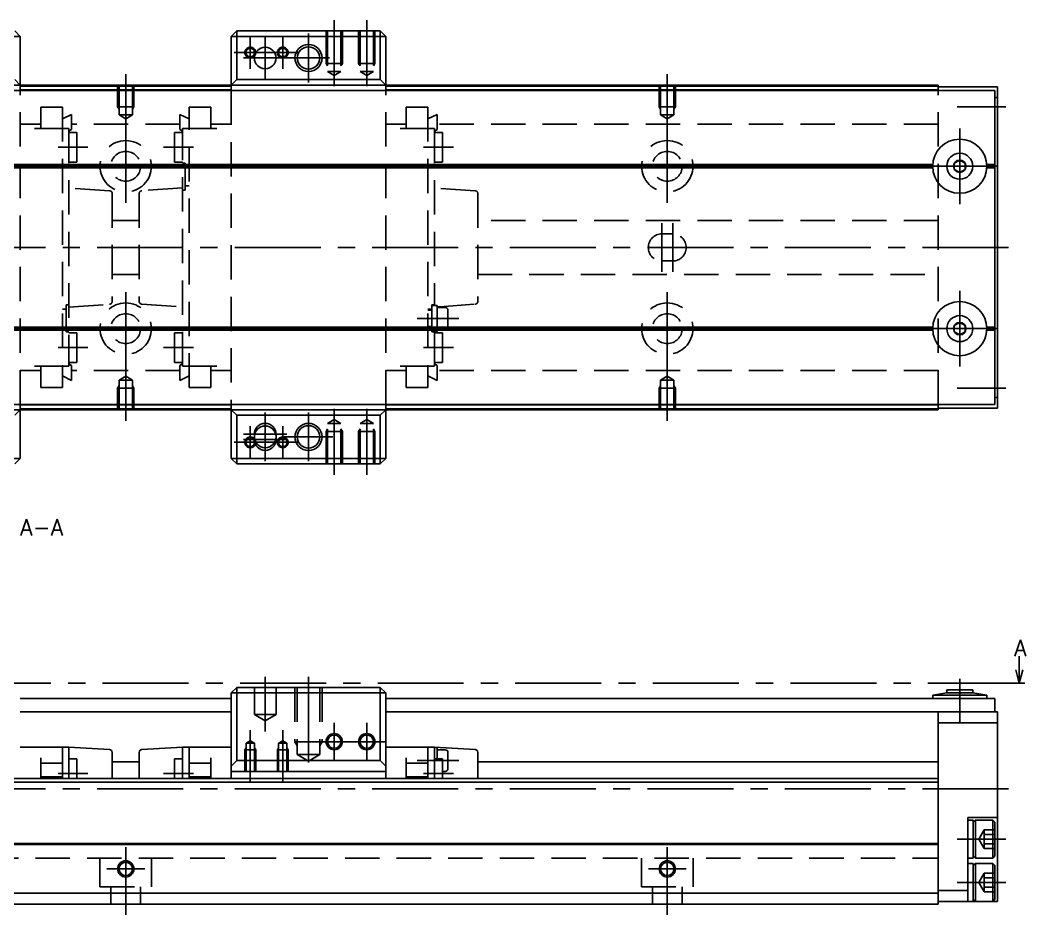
# Model space of a CAD drawing. Extents: x -2 to 551, y -8 to 279.
# Drawn here: x 365.3 to 551, y 8 to 173.3 of the extents above; entities that cross this region are included whole.
import ezdxf

# ---------------------------------------------------------------- set-up
doc = ezdxf.new("R2010")
doc.units = 0
doc.header["$LTSCALE"] = 0.5
doc.linetypes.add('CENTER', pattern=[50.8, 31.75, -6.35, 6.35, -6.35])
doc.linetypes.add('DASHED', pattern=[19.05, 12.7, -6.35])
for name, color, linetype in [('MSM_CENTER', 1, 'CENTER'), ('MSM_CONTINUOUS', 7, 'CONTINUOUS'), ('MSM_DASHED', 4, 'DASHED'), ('MSM_NARROW', 5, 'CONTINUOUS'), ('MSM_PART_NUMBER', 7, 'CONTINUOUS')]:
    doc.layers.add(name, color=color, linetype=linetype)
doc.styles.get("Standard").update_dxf_attribs({"font": 'txt.shx', "height": 3, "bigfont": 'bigfont.shx'})

msp = doc.modelspace()

# ---------------------------------------------------------------- linework, layer by layer
at = {"layer": 'MSM_CENTER'}
for p, q in [((423.26, 173.3), (423.26, 161.09)), ((429.26, 173.3), (429.26, 161.09)), ((407.76, 164.3), (407.76, 170.3)), ((410.51, 170.3), (410.51, 162.3)), ((413.76, 164.3), (413.76, 170.3)), ((418.51, 161.8), (418.51, 170.8)), ((404.76, 167.3), (416.76, 167.3)), ((406.51, 166.3), (423.01, 166.3)), ((384.76, 153.09), (384.76, 163.3)), ((484.76, 153.09), (484.76, 163.3)), ((547.26, 157.3), (538.26, 157.3)), ((384.76, 139.55), (384.76, 153.05)), ((484.76, 139.55), (484.76, 153.05)), ((538.76, 139.3), (538.76, 153.3)), ((372.26, 149.8), (377.76, 149.8)), ((391.76, 149.8), (397.26, 149.8)), ((439.76, 149.8), (445.26, 149.8)), ((378.01, 146.3), (391.51, 146.3)), ((478.01, 146.3), (491.51, 146.3)), ((531.76, 146.3), (545.76, 146.3)), ((483.76, 135.8), (483.76, 126.8)), ((485.76, 135.8), (485.76, 126.8)), ((547.76, 131.3), (196.26, 131.3)), ((384.76, 109.55), (384.76, 123.05)), ((484.76, 109.55), (484.76, 123.05)), ((538.76, 123.3), (538.76, 109.3)), ((446.26, 118.2), (438.56, 118.2)), ((378.01, 116.3), (391.51, 116.3)), ((478.01, 116.3), (491.51, 116.3)), ((531.76, 116.3), (545.76, 116.3)), ((377.76, 112.8), (372.26, 112.8)), ((391.76, 112.8), (397.26, 112.8)), ((439.76, 112.8), (445.26, 112.8)), ((384.76, 109.51), (384.76, 99.3)), ((484.76, 109.51), (484.76, 99.3)), ((547.26, 105.3), (538.26, 105.3)), ((410.51, 100.8), (410.51, 91.8)), ((418.51, 91.8), (418.51, 100.8)), ((423.26, 89.3), (423.26, 101.51)), ((429.26, 89.3), (429.26, 101.51)), ((406.51, 96.8), (414.51, 96.8)), ((407.76, 92.3), (407.76, 98.3)), ((413.76, 92.3), (413.76, 98.3)), ((404.76, 95.3), (416.76, 95.3)), ((406.51, 95.8), (414.51, 95.8)), ((414.01, 96.3), (423.01, 96.3)), ((410.51, 41.85), (410.51, 52)), ((418.51, 52), (418.51, 34.41)), ((548.76, 50.8), (189.76, 50.8)), ((538.76, 43.5), (538.76, 51.6)), ((423.26, 43.5), (423.26, 36.5)), ((429.26, 43.5), (429.26, 36.5)), ((407.76, 32.5), (407.76, 42.15)), ((413.76, 32.5), (413.76, 42.15)), ((419.76, 40), (432.76, 40)), ((446.26, 36.5), (438.56, 36.5)), ((377.76, 34.1), (372.26, 34.1)), ((391.76, 34.1), (397.26, 34.1)), ((445.26, 34.1), (439.76, 34.1)), ((547.76, 31.3), (196.26, 31.3)), ((384.76, 20.5), (384.76, 8)), ((484.76, 20.5), (484.76, 8)), ((547.26, 22), (538.26, 22)), ((381.26, 16.5), (388.26, 16.5)), ((481.26, 16.5), (488.26, 16.5)), ((547.26, 14), (538.26, 14))]:
    msp.add_line(p, q, dxfattribs=at)
at = {"layer": 'MSM_CONTINUOUS'}
for p, q in [((365.26, 170.3), (364.26, 171.3)), ((405.26, 171.3), (404.26, 170.3)), ((405.26, 171.3), (431.76, 171.3)), ((405.26, 171.3), (405.26, 162.3)), ((432.76, 170.3), (431.76, 171.3)), ((431.76, 162.3), (431.76, 171.3)), ((365.26, 170.3), (336.76, 170.3)), ((365.26, 160.3), (365.26, 170.3)), ((432.76, 170.3), (404.26, 170.3)), ((404.26, 170.3), (404.26, 160.3)), ((432.76, 160.3), (432.76, 170.3)), ((365.26, 161.3), (364.26, 162.3)), ((405.26, 162.3), (404.26, 161.3)), ((405.26, 162.3), (431.76, 162.3)), ((432.76, 161.3), (431.76, 162.3)), ((545.26, 160.3), (223.26, 160.3)), ((534.76, 161.3), (234.76, 161.3)), ((404.26, 161.1), (365.26, 161.1)), ((404.26, 160.4), (365.26, 160.4)), ((534.76, 161.1), (432.76, 161.1)), ((534.76, 160.4), (432.76, 160.4)), ((534.76, 160.3), (534.76, 161.3)), ((534.76, 161), (545.76, 161)), ((545.26, 102.3), (545.26, 160.3)), ((545.76, 101.6), (545.76, 161)), ((545.26, 159), (545.76, 159)), ((538.76, 147.45), (537.76, 146.88)), ((537.76, 146.88), (537.76, 145.72)), ((539.76, 146.88), (538.76, 147.45)), ((539.76, 145.72), (539.76, 146.88)), ((234.75, 146.6), (533.77, 146.6)), ((234.75, 146), (533.77, 146)), ((234.76, 146.3), (533.76, 146.3)), ((537.76, 145.72), (538.76, 145.15)), ((538.76, 145.15), (539.76, 145.72)), ((543.75, 146.6), (545.26, 146.6)), ((543.75, 146), (545.26, 146)), ((543.76, 146.3), (545.26, 146.3)), ((538.76, 117.45), (537.76, 116.88)), ((539.76, 116.88), (538.76, 117.45)), ((234.75, 116.6), (533.77, 116.6)), ((234.75, 116), (533.77, 116)), ((234.76, 116.3), (533.76, 116.3)), ((537.76, 116.88), (537.76, 115.72)), ((537.76, 115.72), (538.76, 115.15)), ((538.76, 115.15), (539.76, 115.72)), ((539.76, 115.72), (539.76, 116.88)), ((543.75, 116.6), (545.26, 116.6)), ((543.75, 116), (545.26, 116)), ((543.76, 116.3), (545.26, 116.3)), ((545.26, 102.3), (223.26, 102.3)), ((365.26, 92.3), (365.26, 102.3)), ((404.26, 102.2), (365.26, 102.2)), ((404.26, 92.3), (404.26, 102.3)), ((432.76, 92.3), (432.76, 102.3)), ((534.76, 102.2), (432.76, 102.2)), ((534.76, 101.3), (534.76, 102.3)), ((545.76, 103.6), (545.26, 103.6)), ((534.76, 101.3), (234.76, 101.3)), ((364.26, 100.3), (365.26, 101.3)), ((404.26, 101.5), (365.26, 101.5)), ((404.26, 101.3), (405.26, 100.3)), ((431.76, 100.3), (405.26, 100.3)), ((405.26, 100.3), (405.26, 91.3)), ((431.76, 100.3), (432.76, 101.3)), ((431.76, 91.3), (431.76, 100.3)), ((534.76, 101.5), (432.76, 101.5)), ((545.76, 101.6), (534.76, 101.6)), ((408.51, 96.8), (408.51, 95.8)), ((412.51, 95.8), (412.51, 96.8)), ((365.26, 92.3), (336.76, 92.3)), ((364.26, 91.3), (365.26, 92.3)), ((404.26, 92.3), (405.26, 91.3)), ((432.76, 92.3), (404.26, 92.3)), ((431.76, 91.3), (405.26, 91.3)), ((431.76, 91.3), (432.76, 92.3)), ((549.76, 50.8), (549.76, 55.8)), ((549.76, 50.8), (549.09, 53.3)), ((550.43, 53.3), (549.76, 50.8)), ((548.76, 50.8), (550.76, 50.8)), ((405.26, 50), (404.26, 49)), ((404.26, 33.2), (404.26, 49)), ((404.26, 49), (432.76, 49)), ((405.26, 50), (431.76, 50)), ((405.26, 50), (405.26, 36.5)), ((432.76, 49), (431.76, 50)), ((431.76, 50), (431.76, 36.5)), ((432.76, 49), (432.76, 33.2)), ((536.36, 49), (533.76, 48.6)), ((543.76, 48.6), (533.76, 48.6)), ((533.76, 48.6), (533.76, 48)), ((541.16, 49.6), (536.36, 49.6)), ((536.36, 49.6), (536.36, 49)), ((541.16, 49), (536.36, 49)), ((541.16, 49), (541.16, 49.6)), ((543.76, 48.6), (541.16, 49)), ((543.76, 48), (543.76, 48.6)), ((365.26, 48), (404.26, 48)), ((432.76, 48), (545.26, 48)), ((545.26, 48), (545.26, 45.5)), ((365.26, 45.5), (404.26, 45.5)), ((432.76, 45.5), (545.76, 45.5)), ((534.76, 45.5), (534.76, 10)), ((545.76, 45.5), (545.76, 10.5)), ((534.76, 43.5), (545.76, 43.5)), ((374.26, 39), (365.26, 39)), ((373.06, 33.2), (373.06, 39)), ((374.26, 39), (374.26, 33.2)), ((374.26, 39), (381.79, 38.53)), ((395.26, 39), (387.73, 38.53)), ((395.26, 39), (395.26, 33.2)), ((395.26, 39), (404.26, 39)), ((396.46, 33.2), (396.46, 39)), ((441.76, 39), (432.76, 39)), ((440.56, 33.2), (440.56, 39)), ((441.76, 39), (441.76, 33.2)), ((441.76, 39), (449.29, 38.53)), ((382.26, 38.03), (382.26, 33.2)), ((387.26, 38.03), (387.26, 33.2)), ((442.26, 38.9), (441.76, 38.9)), ((442.26, 36.85), (442.26, 38.9)), ((443.76, 38.5), (442.26, 38.5)), ((444.26, 38), (444.26, 35)), ((449.76, 38.03), (449.76, 33.2)), ((369.06, 37), (369.06, 33.2)), ((373.06, 36), (369.06, 36)), ((375.76, 36.85), (374.26, 36.85)), ((375.76, 36.85), (375.76, 33.2)), ((387.26, 36.3), (382.26, 36.3)), ((393.76, 36.85), (393.76, 33.2)), ((395.26, 36.85), (393.76, 36.85)), ((396.46, 36), (400.46, 36)), ((400.46, 37), (400.46, 33.2)), ((404.26, 35.5), (405.26, 36.5)), ((431.76, 36.5), (405.26, 36.5)), ((431.76, 36.5), (432.76, 35.5)), ((436.56, 37), (436.56, 33.2)), ((440.56, 36), (436.56, 36)), ((443.26, 36.85), (441.76, 36.85)), ((443.26, 36.85), (443.26, 33.2)), ((534.76, 36.3), (449.76, 36.3)), ((373.06, 33.5), (369.06, 33.5)), ((396.46, 33.5), (400.46, 33.5)), ((432.76, 34.5), (404.26, 34.5)), ((440.56, 33.5), (436.56, 33.5)), ((443.76, 34.5), (443.26, 34.5)), ((534.76, 33.2), (234.76, 33.2)), ((534.76, 32.5), (234.76, 32.5)), ((540.26, 26), (540.26, 10.5)), ((540.26, 26), (545.76, 26)), ((541.26, 25.5), (540.26, 25.5)), ((541.26, 25.1), (541.66, 25.5)), ((541.26, 25.5), (541.26, 18.5)), ((541.66, 25.5), (541.66, 18.5)), ((544.86, 25.5), (541.66, 25.5)), ((545.26, 25.1), (544.86, 25.5)), ((544.86, 25.5), (544.86, 18.5)), ((545.26, 25.1), (545.26, 18.9)), ((534.76, 21.2), (234.76, 21.2)), ((534.76, 21), (234.76, 21)), ((541.66, 18.5), (541.26, 18.9)), ((544.86, 18.5), (545.26, 18.9)), ((540.26, 18.5), (541.26, 18.5)), ((541.26, 17.5), (540.26, 17.5)), ((541.26, 17.5), (541.26, 10.5)), ((541.26, 17.1), (541.66, 17.5)), ((544.86, 18.5), (541.66, 18.5)), ((541.66, 17.5), (541.66, 10.5)), ((544.86, 17.5), (541.66, 17.5)), ((544.86, 17.5), (544.86, 10.5)), ((545.26, 17.1), (544.86, 17.5)), ((545.26, 17.1), (545.26, 10.9)), ((534.76, 12), (234.76, 12)), ((534.76, 12.5), (540.26, 12.5)), ((534.76, 10), (234.76, 10)), ((545.76, 10.5), (534.76, 10.5)), ((541.66, 10.5), (541.26, 10.9)), ((544.86, 10.5), (545.26, 10.9))]:
    msp.add_line(p, q, dxfattribs=at)
for centre, radius in [((410.51, 166.3), 2), ((418.51, 166.3), 2.07), ((538.76, 146.3), 5), ((538.76, 146.3), 2.4), ((538.76, 146.3), 1.15), ((538.76, 116.3), 5), ((538.76, 116.3), 2.4), ((538.76, 116.3), 1.15), ((410.51, 96.3), 2), ((418.51, 96.3), 2.07), ((423.26, 40), 1.23), ((429.26, 40), 1.23), ((384.76, 16.5), 1.23), ((484.76, 16.5), 1.23)]:
    msp.add_circle(centre, radius, dxfattribs=at)
for centre, radius, start, end in [((410.51, 96.8), 2, 0, 180), ((410.51, 95.8), 2, 180, 0), ((381.76, 38.03), 0.5, 0, 86.4237), ((387.76, 38.03), 0.5, 93.5763, 180), ((443.76, 38), 0.5, 0, 90), ((449.26, 38.03), 0.5, 0, 86.4237), ((443.76, 35), 0.5, 270, 0)]:
    msp.add_arc(centre, radius, start, end, dxfattribs=at)
at = {"layer": 'MSM_DASHED'}
for p, q in [((421.76, 171.3), (421.76, 165.3)), ((422.03, 171.3), (422.03, 163.8)), ((424.49, 171.3), (424.49, 163.8)), ((424.76, 171.3), (424.76, 165.3)), ((427.76, 171.3), (427.76, 165.3)), ((428.03, 171.3), (428.03, 163.8)), ((430.49, 171.3), (430.49, 163.8)), ((430.76, 171.3), (430.76, 165.3)), ((421.76, 165.3), (424.76, 165.3)), ((421.76, 165.3), (422.03, 164.83)), ((424.76, 165.3), (424.49, 164.83)), ((430.76, 165.3), (427.76, 165.3)), ((427.76, 165.3), (428.03, 164.83)), ((430.76, 165.3), (430.49, 164.83)), ((422.03, 163.8), (423.26, 163.09)), ((422.03, 163.8), (424.49, 163.8)), ((424.49, 163.8), (423.26, 163.09)), ((428.03, 163.8), (429.26, 163.09)), ((430.49, 163.8), (428.03, 163.8)), ((430.49, 163.8), (429.26, 163.09)), ((365.26, 102.3), (365.26, 160.3)), ((383.26, 161.3), (383.26, 157.3)), ((383.53, 161.3), (383.53, 155.8)), ((385.99, 161.3), (385.99, 155.8)), ((386.26, 161.3), (386.26, 157.3)), ((404.26, 160.3), (404.26, 102.3)), ((432.76, 102.3), (432.76, 160.3)), ((483.26, 161.3), (483.26, 157.3)), ((483.53, 161.3), (483.53, 155.8)), ((485.99, 161.3), (485.99, 155.8)), ((486.26, 161.3), (486.26, 157.3)), ((534.76, 102.3), (534.76, 160.3)), ((373.06, 157.2), (369.06, 157.2)), ((369.06, 157.2), (369.06, 153.25)), ((373.06, 157.2), (373.06, 105.4)), ((383.26, 157.3), (383.53, 156.83)), ((386.26, 157.3), (383.26, 157.3)), ((386.26, 157.3), (385.99, 156.83)), ((396.46, 105.4), (396.46, 157.2)), ((400.46, 157.2), (396.46, 157.2)), ((400.46, 157.2), (400.46, 153.25)), ((440.56, 157.2), (436.56, 157.2)), ((436.56, 157.2), (436.56, 153.25)), ((440.56, 157.2), (440.56, 105.4)), ((483.26, 157.3), (483.53, 156.83)), ((486.26, 157.3), (483.26, 157.3)), ((486.26, 157.3), (485.99, 156.83)), ((374.76, 155.89), (373.06, 155.04)), ((374.76, 153.1), (374.76, 155.89)), ((385.99, 155.8), (383.53, 155.8)), ((383.53, 155.8), (384.76, 155.09)), ((385.99, 155.8), (384.76, 155.09)), ((394.76, 155.89), (396.46, 155.04)), ((394.76, 153.1), (394.76, 155.89)), ((442.26, 155.89), (440.56, 155.04)), ((442.26, 153.1), (442.26, 155.89)), ((485.99, 155.8), (483.53, 155.8)), ((483.53, 155.8), (484.76, 155.09)), ((485.99, 155.8), (484.76, 155.09)), ((369.06, 154.05), (365.26, 154.05)), ((374.26, 153.25), (365.26, 153.25)), ((374.26, 153.25), (374.26, 109.35)), ((374.26, 152.8), (374.76, 153.1)), ((375.76, 152.55), (374.26, 152.55)), ((394.76, 154.05), (374.76, 154.05)), ((375.76, 147.05), (375.76, 152.55)), ((393.76, 147.05), (393.76, 152.55)), ((395.26, 152.55), (393.76, 152.55)), ((395.26, 152.8), (394.76, 153.1)), ((395.26, 153.25), (404.26, 153.25)), ((395.26, 109.35), (395.26, 153.25)), ((404.26, 154.05), (400.46, 154.05)), ((436.56, 154.05), (432.76, 154.05)), ((441.76, 153.25), (432.76, 153.25)), ((441.76, 153.25), (441.76, 120.6)), ((441.76, 152.8), (442.26, 153.1)), ((443.26, 152.55), (441.76, 152.55)), ((534.76, 154.05), (442.26, 154.05)), ((443.26, 147.05), (443.26, 152.55)), ((374.26, 147.05), (375.76, 147.05)), ((393.76, 147.05), (395.26, 147.05)), ((395.26, 146.9), (395.76, 146.9)), ((395.76, 141.9), (395.76, 146.9)), ((441.76, 147.05), (443.26, 147.05)), ((395.76, 146.1), (396.46, 146.1)), ((381.79, 141.79), (374.26, 142.3)), ((382.26, 141.29), (382.26, 121.31)), ((387.26, 141.29), (387.26, 121.31)), ((395.26, 142.3), (387.73, 141.79)), ((395.26, 141.9), (395.76, 141.9)), ((395.76, 142.7), (396.46, 142.7)), ((449.29, 141.79), (441.76, 142.3)), ((449.76, 141.29), (449.76, 121.31)), ((387.26, 136.3), (382.26, 136.3)), ((534.76, 136.3), (449.76, 136.3)), ((485.76, 133.8), (483.76, 133.8)), ((483.76, 128.8), (485.76, 128.8)), ((382.26, 126.3), (387.26, 126.3)), ((449.76, 126.3), (534.76, 126.3)), ((374.26, 120.3), (381.79, 120.81)), ((387.73, 120.81), (395.26, 120.3)), ((442.76, 120.31), (449.3, 120.81)), ((373.76, 119.9), (373.06, 119.9)), ((373.76, 120.7), (373.76, 115.7)), ((374.26, 120.7), (373.76, 120.7)), ((441.26, 119.9), (440.56, 119.9)), ((441.26, 119.7), (440.56, 119.7)), ((441.26, 120.7), (441.26, 115.7)), ((441.76, 120.7), (441.26, 120.7)), ((442.26, 120.6), (441.26, 120.6)), ((442.26, 115.8), (442.26, 120.6)), ((442.26, 120.31), (442.76, 120.31)), ((443.76, 120.2), (442.26, 120.2)), ((444.26, 119.7), (444.26, 116.7)), ((373.76, 116.5), (373.06, 116.5)), ((374.26, 115.7), (373.76, 115.7)), ((375.76, 115.55), (374.26, 115.55)), ((375.76, 115.55), (375.76, 110.05)), ((393.76, 115.55), (393.76, 110.05)), ((395.26, 115.55), (393.76, 115.55)), ((441.26, 116.7), (440.56, 116.7)), ((441.26, 116.5), (440.56, 116.5)), ((441.26, 115.8), (442.26, 115.8)), ((441.76, 115.7), (441.26, 115.7)), ((441.76, 115.8), (441.76, 109.35)), ((443.26, 115.55), (441.76, 115.55)), ((443.76, 116.2), (442.26, 116.2)), ((443.26, 115.55), (443.26, 110.05)), ((374.26, 110.05), (375.76, 110.05)), ((374.26, 109.8), (374.76, 109.5)), ((393.76, 110.05), (395.26, 110.05)), ((395.26, 109.8), (394.76, 109.5)), ((441.76, 110.05), (443.26, 110.05)), ((441.76, 109.8), (442.26, 109.5)), ((374.26, 109.35), (365.26, 109.35)), ((369.06, 108.55), (365.26, 108.55)), ((369.06, 105.4), (369.06, 109.35)), ((374.76, 109.5), (374.76, 106.71)), ((394.76, 108.55), (374.76, 108.55)), ((394.76, 109.5), (394.76, 106.71)), ((395.26, 109.35), (404.26, 109.35)), ((400.46, 105.4), (400.46, 109.35)), ((404.26, 108.55), (400.46, 108.55)), ((441.76, 109.35), (432.76, 109.35)), ((436.56, 108.55), (432.76, 108.55)), ((436.56, 105.4), (436.56, 109.35)), ((442.26, 109.5), (442.26, 106.71)), ((534.76, 108.55), (442.26, 108.55)), ((374.76, 106.71), (373.06, 107.56)), ((383.53, 106.8), (384.76, 107.51)), ((383.53, 101.3), (383.53, 106.8)), ((385.99, 106.8), (383.53, 106.8)), ((385.99, 106.8), (384.76, 107.51)), ((385.99, 101.3), (385.99, 106.8)), ((394.76, 106.71), (396.46, 107.56)), ((442.26, 106.71), (440.56, 107.56)), ((483.53, 106.8), (484.76, 107.51)), ((483.53, 101.3), (483.53, 106.8)), ((485.99, 106.8), (483.53, 106.8)), ((485.99, 106.8), (484.76, 107.51)), ((485.99, 101.3), (485.99, 106.8)), ((369.06, 105.4), (373.06, 105.4)), ((383.26, 105.3), (383.53, 105.77)), ((383.26, 101.3), (383.26, 105.3)), ((386.26, 105.3), (383.26, 105.3)), ((386.26, 105.3), (385.99, 105.77)), ((386.26, 101.3), (386.26, 105.3)), ((396.46, 105.4), (400.46, 105.4)), ((436.56, 105.4), (440.56, 105.4)), ((483.26, 105.3), (483.53, 105.77)), ((483.26, 101.3), (483.26, 105.3)), ((486.26, 105.3), (483.26, 105.3)), ((486.26, 105.3), (485.99, 105.77)), ((486.26, 101.3), (486.26, 105.3)), ((422.03, 98.8), (423.26, 99.51)), ((422.03, 91.3), (422.03, 98.8)), ((422.03, 98.8), (424.49, 98.8)), ((424.49, 98.8), (423.26, 99.51)), ((424.49, 91.3), (424.49, 98.8)), ((428.03, 98.8), (429.26, 99.51)), ((428.03, 91.3), (428.03, 98.8)), ((430.49, 98.8), (428.03, 98.8)), ((430.49, 98.8), (429.26, 99.51)), ((430.49, 91.3), (430.49, 98.8)), ((421.76, 97.3), (422.03, 97.77)), ((421.76, 91.3), (421.76, 97.3)), ((421.76, 97.3), (424.76, 97.3)), ((424.76, 97.3), (424.49, 97.77)), ((424.76, 91.3), (424.76, 97.3)), ((427.76, 97.3), (428.03, 97.77)), ((427.76, 91.3), (427.76, 97.3)), ((430.76, 97.3), (427.76, 97.3)), ((430.76, 97.3), (430.49, 97.77)), ((430.76, 91.3), (430.76, 97.3)), ((408.51, 45), (408.51, 50)), ((412.51, 45), (412.51, 50)), ((416.01, 50), (416.01, 40)), ((416.44, 50), (416.44, 37.6)), ((420.58, 50), (420.58, 37.6)), ((421.01, 50), (421.01, 40)), ((408.51, 45), (412.51, 45)), ((408.51, 45), (410.51, 43.85)), ((412.51, 45), (410.51, 43.85)), ((406.98, 39.7), (407.76, 40.15)), ((406.98, 34.5), (406.98, 39.7)), ((408.54, 39.7), (406.98, 39.7)), ((408.54, 39.7), (407.76, 40.15)), ((408.54, 34.5), (408.54, 39.7)), ((412.98, 39.7), (413.76, 40.15)), ((412.98, 34.5), (412.98, 39.7)), ((414.54, 39.7), (412.98, 39.7)), ((414.54, 39.7), (413.76, 40.15)), ((414.54, 34.5), (414.54, 39.7)), ((416.01, 40), (421.01, 40)), ((416.01, 40), (416.44, 39.25)), ((421.01, 40), (420.58, 39.25)), ((406.76, 38.5), (406.98, 38.87)), ((406.76, 34.5), (406.76, 38.5)), ((408.76, 38.5), (406.76, 38.5)), ((408.76, 38.5), (408.54, 38.87)), ((408.76, 34.5), (408.76, 38.5)), ((412.76, 38.5), (412.98, 38.87)), ((412.76, 34.5), (412.76, 38.5)), ((414.76, 38.5), (412.76, 38.5)), ((414.76, 38.5), (414.54, 38.87)), ((414.76, 34.5), (414.76, 38.5)), ((416.44, 37.6), (420.58, 37.6)), ((416.44, 37.6), (418.51, 36.41)), ((420.58, 37.6), (418.51, 36.41)), ((543.26, 23.73), (542.26, 22)), ((543.26, 20.27), (543.26, 23.73)), ((545.26, 23.73), (543.26, 23.73)), ((545.26, 22.87), (543.26, 22.87)), ((543.26, 20.27), (542.26, 22)), ((545.26, 21.13), (543.26, 21.13)), ((545.26, 20.27), (543.26, 20.27)), ((234.76, 18.5), (534.76, 18.5)), ((380.01, 18.5), (380.01, 13.2)), ((389.51, 13.2), (389.51, 18.5)), ((480.01, 18.5), (480.01, 13.2)), ((489.51, 13.2), (489.51, 18.5)), ((543.26, 15.73), (542.26, 14)), ((543.26, 12.27), (543.26, 15.73)), ((545.26, 15.73), (543.26, 15.73)), ((545.26, 14.87), (543.26, 14.87)), ((380.01, 13.2), (389.51, 13.2)), ((382.01, 13.2), (382.01, 10)), ((387.51, 13.2), (387.51, 10)), ((480.01, 13.2), (489.51, 13.2)), ((482.01, 13.2), (482.01, 10)), ((487.51, 13.2), (487.51, 10)), ((543.26, 12.27), (542.26, 14)), ((545.26, 13.13), (543.26, 13.13)), ((545.26, 12.27), (543.26, 12.27))]:
    msp.add_line(p, q, dxfattribs=at)
for centre, radius in [((407.76, 167.3), 1), ((407.76, 167.3), 0.783), ((413.76, 167.3), 1), ((413.76, 167.3), 0.783), ((384.76, 146.3), 4.75), ((484.76, 146.3), 4.75), ((384.76, 146.3), 2.75), ((484.76, 146.3), 2.75), ((384.76, 116.3), 4.75), ((484.76, 116.3), 4.75), ((384.76, 116.3), 2.75), ((484.76, 116.3), 2.75), ((407.76, 95.3), 1), ((407.76, 95.3), 0.783), ((413.76, 95.3), 1), ((413.76, 95.3), 0.783)]:
    msp.add_circle(centre, radius, dxfattribs=at)
for centre, radius, start, end in [((381.76, 141.29), 0.5, 0, 86.1409), ((387.76, 141.29), 0.5, 93.8591, 180), ((449.26, 141.29), 0.5, 0, 86.1409), ((483.76, 131.3), 2.5, 90, 270), ((485.76, 131.3), 2.5, 270, 90), ((381.76, 121.31), 0.5, 273.8591, 0), ((387.76, 121.31), 0.5, 180, 266.1409), ((449.26, 121.31), 0.5, 274.3825, 0), ((443.76, 119.7), 0.5, 0, 90), ((443.76, 116.7), 0.5, 270, 0)]:
    msp.add_arc(centre, radius, start, end, dxfattribs=at)
at = {"layer": 'MSM_NARROW'}
for centre, radius in [((418.51, 166.3), 2.5), ((418.51, 96.3), 2.5), ((423.26, 40), 1.5), ((429.26, 40), 1.5), ((384.76, 16.5), 1.5), ((484.76, 16.5), 1.5)]:
    msp.add_circle(centre, radius, dxfattribs=at)

# ---------------------------------------------------------------- texts
at = {"layer": 'MSM_PART_NUMBER'}
for s, p in [('A-A', (365.26, 78.1)), ('A', (548.79, 55.82))]:
    msp.add_text(s, height=3, dxfattribs=at).set_placement(p)

doc.saveas('drawing.dxf')
